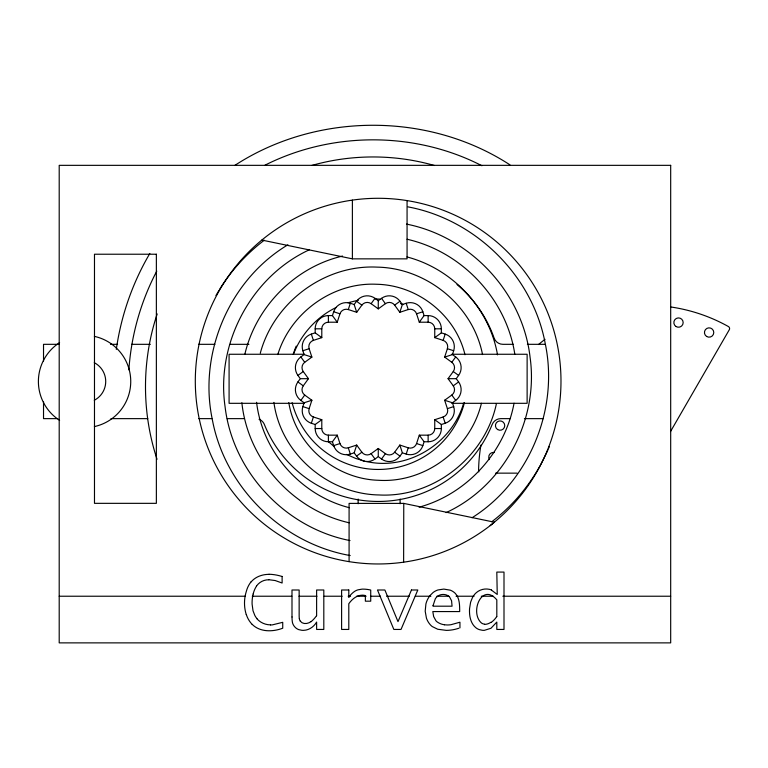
<?xml version="1.0" encoding="UTF-8"?>
<svg xmlns="http://www.w3.org/2000/svg" width="768" height="768" viewBox="0 0 768 768"><rect width="100%" height="100%" fill="white"/><g stroke="black" fill="none" stroke-linecap="round" stroke-linejoin="round"><path stroke-width="1.15" d="M128.88 369.85C131.194 335.482 140.726 301.622 156.768 271.133M116.304 349.363C121.114 315.619 132.547 282.835 149.837 253.459M514.051 403.21C505.018 451.968 467.05 494.064 419.107 507.187M496.406 403.69C485.299 456.883 433.402 497.99 378.874 494.957C327.782 494.035 280.656 453.331 273.907 402.403M244.838 354.307C255.907 306.816 294.931 267.091 342.557 256.061M481.43 403.267C470.554 448.81 425.405 483.331 378.422 480.278C335.376 479.002 295.642 445.354 288.787 402.586M260.285 353.213C273.83 302.4 324.422 264.422 377.184 267.13C426.768 267.994 473.04 305.654 482.534 354.576M463.651 403.066C452.16 443.712 407.174 471.235 365.846 461.376M302.861 406.608L304.099 402.778L300.845 400.406A13.219 13.219 0 0 1 297.917 381.936L300.288 378.682L297.917 375.418A13.219 13.219 0 0 1 300.845 356.947L304.099 354.576L302.861 350.746A13.219 13.219 0 0 1 311.347 334.09L315.178 332.842L315.178 328.81A13.219 13.219 0 0 1 328.397 315.59L332.429 315.59L333.677 311.76A13.219 13.219 0 0 1 350.333 303.274L354.173 304.512L356.544 301.248A13.219 13.219 0 0 1 375.005 298.33L378.269 300.701L381.533 298.33A13.219 13.219 0 0 1 399.994 301.248L402.365 304.512L406.195 303.274A13.219 13.219 0 0 1 422.851 311.76L424.099 315.59L428.131 315.59A13.219 13.219 0 0 1 441.35 328.81L441.35 332.842L445.19 334.09A13.219 13.219 0 0 1 453.677 350.746L452.429 354.576L455.693 356.947A13.219 13.219 0 0 1 458.611 375.418L456.24 378.682L458.611 381.936A13.219 13.219 0 0 1 455.693 400.406L452.429 402.778L453.677 406.608A13.219 13.219 0 0 1 445.19 423.264L441.35 424.512L441.35 428.544A13.219 13.219 0 0 1 428.131 441.763L424.099 441.763L422.851 445.603A13.219 13.219 0 0 1 406.195 454.08L402.365 452.842L399.994 456.106A13.219 13.219 0 0 1 381.533 459.024L378.269 456.653L375.005 459.024A13.219 13.219 0 0 1 356.544 456.106L354.173 452.842L350.333 454.08A13.219 13.219 0 0 1 333.677 445.603L332.429 441.763L328.397 441.763A13.219 13.219 0 0 1 315.178 428.544L315.178 424.512L311.347 423.264A13.219 13.219 0 0 1 302.861 406.608L309.139 408.653A6.605 6.605 0 0 0 313.382 416.976L321.792 419.712L321.792 428.544A6.605 6.605 0 0 0 328.397 435.158L337.229 435.158L339.965 443.558A6.605 6.605 0 0 0 348.288 447.802L356.698 445.066L361.882 452.218A6.605 6.605 0 0 0 371.117 453.677L378.269 448.483L385.411 453.677A6.605 6.605 0 0 0 394.646 452.218L399.84 445.066L408.24 447.802A6.605 6.605 0 0 0 416.563 443.558L422.851 445.603M309.139 408.653L311.875 400.253L304.723 395.059A6.605 6.605 0 0 1 303.264 385.824L297.917 381.936M303.264 385.824L308.458 378.682L303.264 371.53A6.605 6.605 0 0 1 304.723 362.294L311.875 357.101L309.139 348.701A6.605 6.605 0 0 1 313.382 340.378L321.792 337.642L321.792 328.81A6.605 6.605 0 0 1 328.397 322.205L337.229 322.205L339.965 313.795A6.605 6.605 0 0 1 348.288 309.552L350.333 303.274M311.347 423.264L313.382 416.976M354.23 452.659L356.698 445.066M453.677 350.746L447.389 348.701A6.605 6.605 0 0 0 443.146 340.378L434.746 337.642L434.746 328.81A6.605 6.605 0 0 0 428.131 322.205L419.299 322.205L416.563 313.795A6.605 6.605 0 0 0 408.24 309.552L399.84 312.288L402.307 304.694M406.195 454.08L408.24 447.802M443.146 340.378L445.19 334.09M416.563 443.558L419.299 435.158L428.131 435.158A6.605 6.605 0 0 0 434.746 428.544L434.746 419.712L443.146 416.976A6.605 6.605 0 0 0 447.389 408.653L444.653 400.253L451.805 395.059A6.605 6.605 0 0 0 453.264 385.824L448.07 378.682L453.264 371.53A6.605 6.605 0 0 0 451.805 362.294L444.653 357.101L447.389 348.701M157.2 313.93C141.6 360.71 141.638 412.454 157.037 459.274M277.795 354.566C290.506 312.835 332.582 282.163 376.368 284.256C417.149 284.928 455.597 314.822 464.986 354.739M293.75 353.491C301.613 333.562 317.05 316.694 336.365 307.363M548.477 448.57L549.341 446.506M546.672 452.678L548.035 449.606M546.202 453.696L540.653 464.717M540.106 465.696C528.067 487.459 511.498 506.698 491.741 521.789M670.493 431.578L729.293 329.741A2.333 2.333 0 0 0 728.41 326.544A167.933 167.933 0 0 0 670.608 306.95M215.952 295.536L218.813 290.678M219.389 289.718C231.149 270.634 246.451 253.747 264.298 240.192M348.288 309.552L356.698 312.288L361.882 305.136A6.605 6.605 0 0 1 371.117 303.677L375.005 298.33M300.845 400.406L304.723 395.059M332.544 441.61L337.229 435.158M419.299 322.205L423.984 315.744M381.533 459.024L385.411 453.677M451.805 362.294L455.693 356.947M492.538 523.699L494.333 522.182A182.755 182.755 0 0 0 548.842 446.64A182.832 182.832 0 0 0 382.618 198.346A182.832 182.832 0 0 0 204.451 438.221A182.832 182.832 0 0 0 490.186 525.61L492.278 523.91M490.186 525.61L494.333 522.182L403.766 503.395L349.085 503.395L349.085 561.638M371.117 303.677L378.269 308.87L385.411 303.677A6.605 6.605 0 0 1 394.646 305.136L399.84 312.288M297.917 375.418L303.264 371.53M394.646 305.136L399.994 301.248M315.331 424.397L321.792 419.712M434.746 337.642L441.197 332.957M356.544 456.106L361.882 452.218M453.264 385.824L458.611 381.936M310.963 621.629C307.997 623.971 302.726 624.586 300.307 621.158M472.042 517.747C529.094 481.901 559.085 409.478 545.251 343.699C532.742 275.789 475.728 219.542 408.01 206.88M234.662 165.504C316.195 112.291 428.218 111.667 509.933 164.832M287.904 244.8C229.613 279.686 198.413 352.618 212.208 418.954C224.554 487.123 282.115 543.533 350.198 555.552M309.322 249.782C251.155 276.691 215.856 343.469 225.072 406.694C232.685 471.974 285.667 528.058 350.006 540.576M446.102 512.611C503.856 486.077 539.03 419.952 530.064 357.226C522.682 292.454 470.275 236.688 406.493 224.102M264.96 165.197C332.054 131.318 415.018 131.29 481.901 165.734M302.861 350.746L309.139 348.701M416.563 313.795L422.851 311.76M304.282 402.71L311.875 400.253M444.653 357.101L452.246 354.643M333.677 445.603L339.965 443.558M447.389 408.653L453.677 406.608M458.851 628.234L457.114 628.781A38.918 38.918 0 0 1 446.285 630.374L437.731 629.251L432.269 626.563A13.901 13.901 0 0 1 430.176 624.624A19.478 19.478 0 0 1 426.432 618.134L425.203 611.222L425.904 603.974A21.85 21.85 0 0 1 430.282 595.267L433.046 592.56A15.878 15.878 0 0 1 437.962 589.958L443.818 589.085L450.269 590.17A14.266 14.266 0 0 1 455.328 593.434C459.754 598.282 459.658 605.405 459.686 611.568L432.806 611.568L433.661 616.608L435.965 620.813A8.602 8.602 0 0 0 437.386 622.07A16.099 16.099 0 0 0 444.499 624.768M347.981 302.736L358.522 300.144M311.827 165.446C351.648 154.128 394.618 154.109 434.429 165.504M403.622 562.176L403.766 503.395M261.811 240.067L352.387 258.854L407.069 258.854L407.069 200.592M315.178 328.81L321.792 328.81M434.746 328.81L441.35 328.81M58.848 344.323L43.526 344.323L43.526 361.104M110.496 344.323L117.542 344.323M131.616 344.323L150.384 344.323M198.48 344.323L214.906 344.323M230.15 344.323L248.918 344.323M513.408 344.323L502.915 344.323A9.331 9.331 0 0 1 494.112 338.083A122.755 122.755 0 0 0 457.018 284.515M527.386 344.323L544.858 344.323M304.493 354.259L229.085 354.259L229.085 403.315L304.493 403.315M451.718 354.259L527.126 354.259L527.126 403.315L451.718 403.315M300.48 378.682L308.458 378.682M448.07 378.682L456.058 378.682M57.677 418.637L43.526 418.637L43.526 401.856M111.005 418.637L147.773 418.637M198.778 418.637L211.824 418.637M227.251 418.637L243.85 418.637M510.25 418.637L500.813 418.637A9.331 9.331 0 0 0 492.163 424.483A122.755 122.755 0 0 1 264.374 424.483A9.331 9.331 0 0 0 259.046 419.251M524.41 418.637L543.283 418.637M315.178 428.544L321.792 428.544M434.746 428.544L441.35 428.544M495.61 473.146L517.094 473.146M59.203 596.227L245.05 596.227M252.24 596.227L291.811 596.227M299.002 596.227L316.982 596.227M324.182 596.227L342.163 596.227M348.154 596.227L350.554 596.227M356.554 596.227L366.144 596.227M370.934 596.227L380.534 596.227M386.525 596.227L409.306 596.227M415.306 596.227L430.886 596.227M436.886 596.227L448.877 596.227M456.067 596.227L474.048 596.227M481.248 596.227L493.238 596.227M502.829 596.227L670.685 596.227M268.8 579.715L275.184 580.541L282.115 583.018L282.115 576.413M375.36 298.886L379.92 299.136M444.499 624.787L447.264 624.97A26.707 26.707 0 0 0 450.989 624.701L459.946 622.214L459.946 627.878M364.397 461.04L355.891 458.506L346.454 454.406M407.05 239.242C461.626 251.568 506.39 298.694 514.8 354.163M349.2 522.797C293.136 510.058 247.862 460.109 241.872 402.758M349.363 507.715C301.018 495.331 262.349 452.035 256.579 402.307M406.963 256.934C452.544 268.819 489.562 308.314 497.52 354.864M333.677 311.76L339.965 313.795M304.282 354.643L311.875 357.101M444.653 400.253L452.246 402.71M400.531 303.571L403.334 304.618M491.462 590.122L497.242 594.461L496.81 572.083L504 572.083L504 629.443L496.81 629.443L496.81 622.07L490.973 628.272L484.378 630.336A15.715 15.715 0 0 1 482.266 630.269L479.27 629.606A11.683 11.683 0 0 1 476.026 627.859C471.302 624.144 469.642 617.856 469.507 612.096A40.253 40.253 0 0 1 469.565 608.63L470.602 602.208L472.416 597.667A19.459 19.459 0 0 1 473.386 596.064A15.11 15.11 0 0 1 491.52 589.958M356.544 301.248L361.882 305.136M453.264 371.53L458.611 375.418M315.331 332.957L321.792 337.642M434.746 419.712L441.197 424.397M394.646 452.218L399.994 456.106M334.205 446.602L328.714 441.917M252.192 624.384C260.15 632.304 272.88 631.978 282.73 628.205L282.73 622.32L272.275 624.893A19.93 19.93 0 0 1 270.499 624.931M381.533 298.33L385.411 303.677M451.805 395.059L455.693 400.406M332.544 315.744L337.229 322.205M419.299 435.158L423.984 441.61M300.845 356.947L304.723 362.294M371.117 453.677L375.005 459.024M406.195 303.274L408.24 309.552M443.146 416.976L445.19 423.264M354.23 304.694L356.698 312.288M399.84 445.066L402.307 452.659M311.347 334.09L313.382 340.378M348.288 447.802L350.333 454.08M496.81 616.646L496.81 599.846C481.91 582.182 469.469 612.394 481.421 622.973A6.758 6.758 0 0 0 484.55 624.163M428.131 315.59L428.131 322.205M428.131 435.158L428.131 441.763M400.118 499.046L400.118 503.789M378.269 300.893L378.269 308.87M378.269 448.483L378.269 456.461M358.138 499.046L358.138 503.789M352.387 200.112L352.387 258.854M328.397 315.59L328.397 322.205M328.397 435.158L328.397 441.763M316.618 615.782L316.618 589.997L323.808 589.997L323.808 629.443L316.618 629.443L316.618 622.07C313.978 626.688 309.082 630.202 303.658 630.336A15.331 15.331 0 0 1 301.805 630.288L298.752 629.626A9.744 9.744 0 0 1 295.306 627.456L294.499 626.573A10.003 10.003 0 0 1 292.454 622.512A27.072 27.072 0 0 1 292.042 616.982M291.994 616.982L291.994 589.997L299.146 589.997L299.155 616.109A23.232 23.232 0 0 0 299.338 618.691M480.931 445.046A167.933 167.933 0 0 0 478.579 470.784A2.333 2.333 0 0 0 478.829 471.869M538.512 344.534A167.933 167.933 0 0 1 545.03 339.331M489.485 459.6A4.666 4.666 0 0 1 494.304 452.477M94.282 362.688A21.158 21.158 0 0 1 94.282 400.272M94.378 336.374A46.157 46.157 0 0 1 94.378 426.586M59.606 420.317A46.157 46.157 0 0 1 59.606 342.643M464.467 402.509A88.973 88.973 0 0 1 292.099 402.643M293.251 354.23A88.973 88.973 0 0 1 296.198 346.118M496.714 616.579A20.813 20.813 0 0 1 491.011 622.512M490.848 622.291A11.184 11.184 0 0 1 484.55 624.384M316.531 615.725A29.29 29.29 0 0 1 311.03 621.715M300.298 621.168A5.731 5.731 0 0 1 299.347 618.691M270.499 624.864A18.269 18.269 0 0 1 256.877 618.739M256.982 618.653A18.845 18.845 0 0 1 254.832 615.456L253.018 610.771L252.096 604.109A37.085 37.085 0 0 1 253.162 593.933M253.19 593.942A25.114 25.114 0 0 1 256.522 586.09M256.493 586.07A14.65 14.65 0 0 1 268.8 579.782M269.002 574.243A47.693 47.693 0 0 1 282.086 576.49M269.002 574.349A26.285 26.285 0 0 0 259.094 576.23A20.909 20.909 0 0 0 251.146 581.837M251.078 581.789A25.613 25.613 0 0 0 246.365 591.264A38.554 38.554 0 0 0 246.23 614.525M252.163 624.413A25.277 25.277 0 0 1 246.307 614.506M348.797 589.997L348.797 597.37A20.87 20.87 0 0 1 354.71 591.322A12.922 12.922 0 0 1 358.099 589.814L362.16 589.123A33.542 33.542 0 0 1 370.723 590.054L370.733 601.181L365.366 601.181L365.366 595.555A14.534 14.534 0 0 0 362.352 595.171C356.621 595.171 351.936 599.299 348.797 603.734L348.797 629.443L341.606 629.443L341.606 589.997L348.797 589.997M433.104 605.501L433.027 606.192L452.064 606.192L451.574 600.768L449.539 596.938A8.63 8.63 0 0 0 444.557 594.547L444.106 594.499A11.251 11.251 0 0 0 442.656 594.47L441.667 594.566A8.746 8.746 0 0 0 437.376 596.467L437.011 596.794A10.349 10.349 0 0 0 435.341 598.733L433.104 605.501M411.456 589.997L397.997 621.638L384.883 589.997L377.491 589.997L393.84 629.443L401.03 629.443L417.811 589.997L411.456 589.997M670.685 165.341L59.203 165.341L59.203 642.874L670.685 642.874L670.685 165.341M156.365 254.227L94.483 254.227L94.483 503.338L156.365 503.338L156.365 254.227M497.616 429.533A4.666 4.666 0 0 0 504.749 425.741A4.666 4.666 0 0 0 497.904 421.459A4.666 4.666 0 0 0 497.616 429.533M706.608 336.451A4.666 4.666 0 0 0 713.77 332.707A4.666 4.666 0 0 0 706.944 328.378A4.666 4.666 0 0 0 706.608 336.451M676.061 326.544A4.666 4.666 0 0 0 683.165 322.694A4.666 4.666 0 0 0 676.282 318.47A4.666 4.666 0 0 0 676.061 326.544"/></g></svg>
